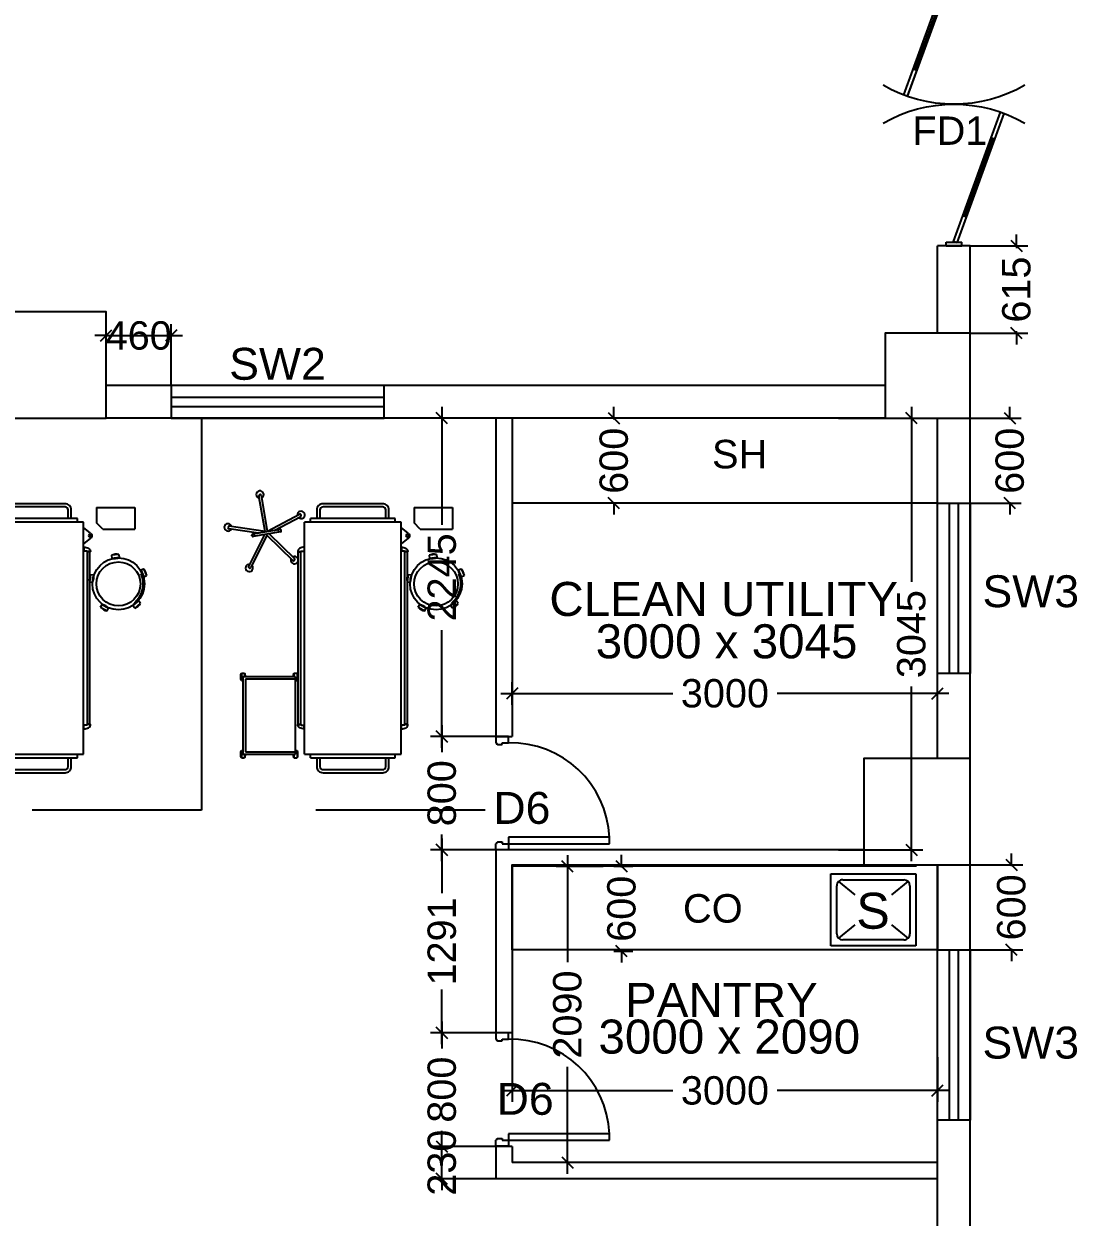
# Model space of a CAD drawing. Extents: x 7897917 to 8423973, y -6487334 to -6173396.
# Drawn here: x 7953160 to 7960588, y -6368165 to -6359749 of the extents above; entities that cross this region are included whole.
import ezdxf
from ezdxf.enums import TextEntityAlignment as Align

# ---------------------------------------------------------------- set-up
doc = ezdxf.new("R2010")
doc.units = 0
doc.header["$LTSCALE"] = 600
doc.header["$MEASUREMENT"] = 0
doc.header["$PDMODE"] = 35
doc.layers.get('0').update_dxf_attribs({"linetype": 'CONTINUOUS'})
doc.layers.get('Defpoints').update_dxf_attribs({"linetype": 'CONTINUOUS'})
for name, color, linetype in [('Beds', 33, 'CONTINUOUS'), ('Colours', 7, 'CONTINUOUS'), ('Counter', 7, 'CONTINUOUS'), ('DOOR', 32, 'CONTINUOUS'), ('Fire Door', 10, 'CONTINUOUS'), ('furniture', 33, 'CONTINUOUS'), ('joinery', 7, 'CONTINUOUS'), ('LA-column', 3, 'CONTINUOUS'), ('LOADING', 140, 'CONTINUOUS'), ('PARTI', 21, 'CONTINUOUS'), ('Room Dim', 1, 'CONTINUOUS'), ('Shleves', 7, 'CONTINUOUS'), ('Sink', 10, 'CONTINUOUS'), ('TEXT', 6, 'CONTINUOUS'), ('Walls', 7, 'CONTINUOUS'), ('WIN', 151, 'CONTINUOUS'), ('Window', 4, 'CONTINUOUS'), ('Working Dim', 5, 'CONTINUOUS')]:
    doc.layers.add(name, color=color, linetype=linetype)
doc.styles.add('ari', font='arial.ttf')
doc.styles.add('ARIAL', font='arial.ttf')
doc.linetypes.add('ZIGZAG', pattern='A,0.0001,-0.2,[131,ltypeshp.shx,S=0.2,R=0,X=-0.2,Y=0],-0.4,[131,ltypeshp.shx,S=0.2,R=180,X=0.2,Y=0],-0.2', length=0.8001)
doc.dimstyles.new('int. dim', dxfattribs={"dimtxt": 450, "dimasz": 80, "dimexe": 80, "dimexo": 0, "dimgap": 70, "dimtad": 0, "dimdec": 0, "dimzin": 12, "dimdsep": 46, "dimtxsty": 'ari', "dimblk": 'OBLIQUE', "dimcen": 2, "dimdle": 80, "dimclrd": 256, "dimclre": 256, "dimclrt": 6, "dimadec": 0, "dimazin": 0, "dimtfac": 1, "dimtdec": 0, "dimtix": 1, "dimtmove": 2, "dimatfit": 3, "dimfxl": 1, "dimtolj": 1, "dimtzin": 0, "dimlwd": -1, "dimlwe": -1, "dimarcsym": 0})

# ---------------------------------------------------------------- blocks, each defined once
blk = doc.blocks.new('1000')
at = {"layer": 'DOOR'}
for p, q in [((0, -100), (0, 0)), ((0, 0), (49.7, 0)), ((49.7, 0), (49.7, -2.2)), ((63.2, -49.5), (49.7, -49.5)), ((49.7, -49.5), (49.7, -100)), ((63.2, -13.5), (61, -13.5)), ((63.2, -13.5), (63.2, -49.5)), ((836.8, -13.5), (836.8, -49.5)), ((836.8, -13.5), (839, -13.5)), ((836.8, -49.5), (850.3, -49.5)), ((850.3, 0), (850.3, -2.2)), ((900, 0), (850.3, 0)), ((850.3, -49.5), (850.3, -100)), ((900, -100), (900, 0)), ((49.7, -100), (0, -100)), ((49.7, -100), (49.7, -900.6)), ((100.2, -100), (49.7, -100)), ((100.2, -900.6), (100.2, -100)), ((850.3, -100), (900, -100)), ((49.7, -900.6), (100.2, -900.6))]:
    blk.add_line(p, q, dxfattribs=at)
for centre, major_axis, start_param, end_param in [((49.7, -13.5), (-7.95, 7.95), 3.926991, 5.497787), ((850.3, -13.5), (7.95, 7.95), 0.785398, 2.356194)]:
    blk.add_ellipse(centre, major_axis=major_axis, ratio=1, start_param=start_param, end_param=end_param, dxfattribs=at)
at = {"layer": 'DOOR', "color": 145}
blk.add_ellipse((64.3, -115.3), major_axis=(-519.7, 589.8), ratio=1, start_param=2.464943, end_param=4.009476, dxfattribs=at)
blk = doc.blocks.new('A$C39DE205D')
at = {"layer": 'Sink'}
for p, q in [((-893, 0), (-893, 1510)), ((-893, 1510), (893, 1510)), ((893, 1510), (893, 0)), ((-767, 252), (-767, 1259)), ((-641, 1384), (641, 1384)), ((767, 1259), (767, 252)), ((893, 0), (-893, 0)), ((641, 126), (-641, 126))]:
    blk.add_line(p, q, dxfattribs=at)
at = {"layer": 'Sink', "color": 8}
for p, q in [((-726, 1351), (-386, 1072)), ((726, 1351), (386, 1072)), ((-386, 439), (-726, 159)), ((386, 439), (726, 159))]:
    blk.add_line(p, q, dxfattribs=at)
at = {"layer": 'Sink'}
for centre, major_axis, start_param, end_param in [((-641, 1259), (2, 126), 0.011958, 1.582755), ((641, 1259), (-2, 126), 4.700431, 6.271227), ((-641, 252), (-1, 126), 1.563194, 3.13399), ((641, 252), (0, 126), 3.142882, 4.713679)]:
    blk.add_ellipse(centre, major_axis=major_axis, ratio=1, start_param=start_param, end_param=end_param, dxfattribs=at)
at = {"layer": 'Sink', "style": 'ARIAL'}
blk.add_text('S', height=755, dxfattribs=at).set_placement((-356, 360, -108))
blk = doc.blocks.new('A$C56AE0732')
at = {"layer": 'Sink', "lineweight": 0, "xscale": 0.3361344542354345, "yscale": 0.3361344542354345, "zscale": 0.3361344542354345, "rotation": 90}
blk.add_blockref('A$C39DE205D', (0, 300.1), dxfattribs=at)
blk = doc.blocks.new('A$C15456D16')
at = {"layer": 'Fire Door'}
for p, q in [((978.6, 22.6), (65.1, 355.1)), ((978.6, 22.6), (65.1, 355.1)), ((978.7, 22.6), (65.1, 355.1)), ((969.1, -3.6), (55.6, 329)), ((969.1, -3.6), (55.6, 329)), ((969.2, -3.6), (55.6, 329)), ((247.8, 288.6), (238.3, 262.5)), ((247.8, 288.6), (238.3, 262.5)), ((247.8, 288.6), (238.3, 262.5)), ((791.2, 76), (243, 275.5)), ((791.2, 76), (243, 275.5)), ((791.2, 76), (243, 275.5)), ((795.9, 89.1), (786.4, 63)), ((795.9, 89.1), (786.4, 63)), ((795.9, 89.1), (786.4, 63)), ((-1000, 55.6), (-972.2, 55.6)), ((-1000, -55.6), (-1000, 55.6)), ((-1000, 55.6), (-972.2, 55.6)), ((-1000, -55.6), (-1000, 55.6)), ((-1000, 55.6), (-972.2, 55.6)), ((-1000, -55.6), (-1000, 55.6)), ((-978.6, -22.6), (-969.1, 3.6)), ((-978.6, -22.6), (-969.1, 3.6)), ((-978.6, -22.6), (-969.1, 3.6)), ((-972.2, -55.6), (-972.2, 55.6)), ((-972.2, -55.6), (-972.2, 55.6)), ((-972.2, -55.6), (-972.2, 55.6)), ((-969.1, 3.6), (-55.6, -329)), ((-969.1, 3.6), (-55.6, -329)), ((-969.1, 3.6), (-55.5, -329)), ((978.6, 22.6), (969.1, -3.6)), ((978.6, 22.6), (969.1, -3.6)), ((978.7, 22.6), (969.2, -3.6)), ((1000, 55.6), (972.2, 55.6)), ((972.2, -55.6), (972.2, 55.6)), ((1000, 55.6), (972.2, 55.6)), ((972.2, -55.6), (972.2, 55.6)), ((1000, 55.6), (972.2, 55.6)), ((972.2, -55.6), (972.2, 55.6)), ((1000, -55.6), (1000, 55.6)), ((1000, -55.6), (1000, 55.6)), ((1000, -55.6), (1000, 55.6)), ((-1000, -55.6), (-972.2, -55.6)), ((-1000, -55.6), (-972.2, -55.6)), ((-1000, -55.6), (-972.2, -55.6)), ((-978.6, -22.6), (-65.1, -355.1)), ((-978.6, -22.6), (-65.1, -355.1)), ((-978.6, -22.6), (-65, -355.1)), ((-795.9, -89.1), (-786.4, -63)), ((-795.9, -89.1), (-786.4, -63)), ((-795.9, -89.1), (-786.4, -63)), ((-791.2, -76), (-243, -275.5)), ((-791.2, -76), (-243, -275.5)), ((-791.2, -76), (-243, -275.5)), ((1000, -55.6), (972.2, -55.6)), ((1000, -55.6), (972.2, -55.6)), ((1000, -55.6), (972.2, -55.6)), ((-238.3, -262.5), (-247.8, -288.6)), ((-238.3, -262.5), (-247.8, -288.6)), ((-238.3, -262.5), (-247.8, -288.6))]:
    blk.add_line(p, q, dxfattribs=at)
at = {"layer": 'Fire Door', "extrusion": (0, 0, -1)}
for centre, major_axis, start_param, end_param in [((-1000, 0), (-1000, 0.1), 2.617886, 3.665084), ((-1000, 0), (-1000, 0.1), 2.617886, 3.665084), ((-1000, 0), (-1000, 0.1), 2.617886, 3.665084), ((1000, 0), (1000, 0.1), 2.618102, 3.665299), ((1000, 0), (1000, 0.1), 2.618102, 3.665299), ((1000, 0), (1000, 0.1), 2.618102, 3.665299)]:
    blk.add_ellipse(centre, major_axis=major_axis, ratio=1, start_param=start_param, end_param=end_param, dxfattribs=at)
blk = doc.blocks.new('_Oblique')
at = {"color": 0, "linetype": 'ByBlock', "lineweight": -2}
blk.add_line((-0.5, -0.5), (0.5, 0.5), dxfattribs=at)
blk = doc.blocks.new('*D467')
at = {"layer": 'Defpoints', "color": 0, "transparency": 16777216}
for p in [(7957245.7, -6365691.4, 13.9), (7956993.4, -6367781), (7957270.8, -6367781, 13.9)]:
    blk.add_point(p, dxfattribs=at)
at = {"layer": 'Working Dim', "transparency": 16777216}
for p, q in [((7956993.4, -6365611.4), (7956993.4, -6366366.2)), ((7957245.7, -6365691.4), (7956913.4, -6365691.4)), ((7956993.4, -6367861), (7956993.4, -6367106.2)), ((7957270.8, -6367781), (7956913.4, -6367781))]:
    blk.add_line(p, q, dxfattribs=at)
at = {"layer": 'Working Dim', "transparency": 16777216, "xscale": 80, "yscale": 80, "zscale": 80}
for p, rotation in [((7956993.4, -6365691.4), 90), ((7956993.4, -6367781), 270)]:
    blk.add_blockref('_Oblique', p, dxfattribs=dict(at, rotation=rotation))
at = {"layer": 'Working Dim', "color": 6, "transparency": 16777216, "insert": (7956993.4, -6366736.2), "char_height": 200, "attachment_point": 5, "rotation": 90, "style": 'ari'}
blk.add_mtext('\\A1;2090', dxfattribs=at)
blk = doc.blocks.new('*D470')
at = {"layer": 'Defpoints', "color": 0, "transparency": 16777216}
for p in [(7956604, -6364471.6), (7956604, -6364551.7, 13.9), (7959604, -6364594.3, 13.3)]:
    blk.add_point(p, dxfattribs=at)
at = {"layer": 'Working Dim', "transparency": 16777216}
for p, q in [((7956524, -6364471.6), (7957735.7, -6364471.6)), ((7956604, -6364551.7), (7956604, -6364391.6)), ((7959684, -6364471.6), (7958472.2, -6364471.6)), ((7959604, -6364594.3), (7959604, -6364391.6))]:
    blk.add_line(p, q, dxfattribs=at)
at = {"layer": 'Working Dim', "transparency": 16777216, "xscale": 80, "yscale": 80, "zscale": 80, "rotation": 180}
blk.add_blockref('_Oblique', (7956604, -6364471.6), dxfattribs=at)
at = {"layer": 'Working Dim', "transparency": 16777216, "xscale": 80, "yscale": 80, "zscale": 80}
blk.add_blockref('_Oblique', (7959604, -6364471.6), dxfattribs=at)
at = {"layer": 'Working Dim', "color": 6, "transparency": 16777216, "insert": (7958104, -6364471.6), "char_height": 200, "attachment_point": 5, "style": 'ari'}
blk.add_mtext('\\A1;3000', dxfattribs=at)
blk = doc.blocks.new('*D471')
at = {"layer": 'Defpoints', "color": 0, "transparency": 16777216}
for p in [(7958905.9, -6362530.5, 13.3), (7959419.3, -6362530.5), (7958905.9, -6365575.4, 14.6)]:
    blk.add_point(p, dxfattribs=at)
at = {"layer": 'Working Dim', "transparency": 16777216}
for p, q in [((7959419.3, -6362450.5), (7959419.3, -6363683.7)), ((7958905.9, -6362530.5), (7959499.3, -6362530.5)), ((7959419.3, -6365655.4), (7959419.3, -6364422.3)), ((7958905.9, -6365575.4), (7959499.3, -6365575.4))]:
    blk.add_line(p, q, dxfattribs=at)
at = {"layer": 'Working Dim', "transparency": 16777216, "xscale": 80, "yscale": 80, "zscale": 80}
for p, rotation in [((7959419.3, -6362530.5), 90), ((7959419.3, -6365575.4), 270)]:
    blk.add_blockref('_Oblique', p, dxfattribs=dict(at, rotation=rotation))
at = {"layer": 'Working Dim', "color": 6, "transparency": 16777216, "insert": (7959419.3, -6364053), "char_height": 200, "attachment_point": 5, "rotation": 90, "style": 'ari'}
blk.add_mtext('\\A1;3045', dxfattribs=at)
blk = doc.blocks.new('*D581')
at = {"layer": 'Defpoints', "color": 0, "transparency": 16777216}
for p in [(7956604, -6366866, 14.6), (7959604, -6367036.5, 13.3), (7956604, -6367272.7)]:
    blk.add_point(p, dxfattribs=at)
at = {"layer": 'Working Dim', "transparency": 16777216}
for p, q in [((7956604, -6366866), (7956604, -6367352.7)), ((7959604, -6367036.5), (7959604, -6367352.7)), ((7956524, -6367272.7), (7957735.7, -6367272.7)), ((7959684, -6367272.7), (7958472.2, -6367272.7))]:
    blk.add_line(p, q, dxfattribs=at)
at = {"layer": 'Working Dim', "transparency": 16777216, "xscale": 80, "yscale": 80, "zscale": 80, "rotation": 180}
blk.add_blockref('_Oblique', (7956604, -6367272.7), dxfattribs=at)
at = {"layer": 'Working Dim', "transparency": 16777216, "xscale": 80, "yscale": 80, "zscale": 80}
blk.add_blockref('_Oblique', (7959604, -6367272.7), dxfattribs=at)
at = {"layer": 'Working Dim', "color": 6, "transparency": 16777216, "insert": (7958104, -6367272.7), "char_height": 200, "attachment_point": 5, "style": 'ari'}
blk.add_mtext('\\A1;3000', dxfattribs=at)
blk = doc.blocks.new('HF12177-P')
for p, q in [((-0.0196, -0.007), (-0.1885, 0.2255)), ((0, 0), (-0.1724, 0.2372)), ((0, 0), (0.1724, 0.2372)), ((0.0196, -0.007), (0.1885, 0.2255)), ((-0.0631, -0.027), (-0.2951, -0.1024)), ((-0.01, -0.0308), (-0.2889, -0.1214)), ((-0.12, -0.015), (-0.12, -0.019)), ((-0.112, -0.007), (0.112, -0.007)), ((-0.112, -0.027), (0.112, -0.027)), ((-0.1, -0.007), (-0.1, -0.027)), ((-0.01, -0.0308), (-0.01, -0.324)), ((0.01, -0.0308), (0.01, -0.324)), ((0.01, -0.0308), (0.2889, -0.1214)), ((0.0631, -0.027), (0.2951, -0.1024)), ((0.1, -0.007), (0.1, -0.027)), ((0.12, -0.015), (0.12, -0.019))]:
    blk.add_line(p, q)
for centre, radius, start, end in [((-0.1852, 0.2378), 0.03, 325.47122, 286.52878), ((-0.1821, 0.2302), 0.008, 126.37327, 216), ((0, -0.017), 0.315, 125.62673, 126.37327), ((-0.1788, 0.2325), 0.008, 36, 125.62673), ((0.1852, 0.2378), 0.03, 253.47122, 214.52878), ((0.1788, 0.2325), 0.008, 54.37327, 144), ((0, -0.017), 0.315, 53.62673, 54.37327), ((0.1821, 0.2302), 0.008, 324, 53.62673), ((-0.2996, -0.1144), 0.03, 37.47122, 358.52878), ((-0.112, -0.015), 0.008, 90, 180), ((-0.112, -0.019), 0.008, 180, 270), ((0.112, -0.015), 0.008, 0, 90), ((0.112, -0.019), 0.008, 270, 0), ((0.2996, -0.1144), 0.03, 181.47122, 142.52878), ((-0.2926, -0.11), 0.008, 108, 197.62673), ((0, -0.017), 0.315, 197.62673, 198.37327), ((-0.2914, -0.1138), 0.008, 198.37327, 288), ((0.2914, -0.1138), 0.008, 252, 341.62673), ((0.2926, -0.11), 0.008, 342.37327, 72), ((0, -0.017), 0.315, 341.62673, 342.37327), ((0, -0.332), 0.03, 109.47122, 70.52878), ((-0.002, -0.324), 0.008, 180, 269.62673), ((0, -0.017), 0.315, 269.62673, 270.37327), ((0.002, -0.324), 0.008, 270.37327, 0)]:
    blk.add_arc(centre, radius, start, end)
blk = doc.blocks.new('HF10037A-P')
for p, q in [((-0.0301, 0.4129), (-0.0301, 0.3879)), ((0.0299, 0.4129), (-0.0301, 0.4129)), ((0.0299, 0.3879), (-0.0301, 0.3879)), ((0.0299, 0.4129), (0.0299, 0.3879)), ((-0.2161, 0.2789), (-0.2303, 0.2206)), ((-0.2303, 0.2206), (-0.206, 0.2147)), ((-0.2161, 0.2789), (-0.1918, 0.273)), ((-0.1918, 0.273), (-0.206, 0.2147)), ((0.1909, 0.2372), (0.2004, 0.2402)), ((0.1911, 0.2695), (0.2149, 0.2771)), ((0.1911, 0.2695), (0.2094, 0.2124)), ((0.2094, 0.2124), (0.2332, 0.22)), ((0.2149, 0.2771), (0.2332, 0.22)), ((-0.1637, 0.0065), (-0.1487, 0.0264)), ((-0.1637, 0.0065), (-0.1157, -0.0296)), ((-0.1487, 0.0264), (-0.1007, -0.0096)), ((0.0965, -0.0108), (0.1459, 0.0231)), ((0.1106, -0.0314), (0.1601, 0.0025)), ((0.1107, 0.0109), (0.1162, 0.0026)), ((0.1601, 0.0025), (0.1459, 0.0231)), ((-0.1157, -0.0296), (-0.1007, -0.0096)), ((0.1106, -0.0314), (0.0965, -0.0108))]:
    blk.add_line(p, q)
for radius in [0.21, 0.1775]:
    blk.add_circle((0, 0.1775), radius)
for centre, radius, start, end in [((-0.0001, 0.3254), 0.0925, 71.07536, 108.92464), ((-0.0001, 0.4754), 0.0925, 251.07536, 288.92464), ((-0.1382, 0.229), 0.0925, 147.34193, 185.19122), ((-0.2839, 0.2646), 0.0925, 327.34193, 5.19122), ((0, 0.1775), 0.2, 303.60368, 17.3657), ((0.2836, 0.2676), 0.0925, 178.84116, 216.69044), ((0.1407, 0.2219), 0.0925, 358.84116, 36.69044), ((-0.0871, 0.0584), 0.0925, 214.18748, 252.03677), ((-0.1772, -0.0615), 0.0925, 34.18748, 72.03677), ((0.1707, -0.066), 0.0925, 105.51211, 143.3614), ((0.0859, 0.0577), 0.0925, 285.51211, 323.3614)]:
    blk.add_arc(centre, radius, start, end)
blk = doc.blocks.new('ME17678-P')
at = {"layer": 'furniture', "color": 21}
for p, q in [((-0.05, 0.175), (0.26, 0.175)), ((-0.05, 0.175), (-0.05, 0.05)), ((0.26, 0.175), (0.26, 0)), ((0, 0), (-0.05, 0.05)), ((0, 0), (0.26, 0))]:
    blk.add_line(p, q, dxfattribs=at)
blk = doc.blocks.new('A$C6969112B')
at = {"layer": 'furniture', "color": 8}
for p, q in [((521.2, 1792.5), (1116.3, 1792.5)), ((521.2, 1766.3), (521.2, 1792.5)), ((1116.3, 1766.3), (1116.3, 1792.5)), ((428.3, 1689), (477.6, 1728.6)), ((477.6, 1766.3), (1159.9, 1766.3)), ((477.6, 130.9), (477.6, 1766.3)), ((1159.9, 130.9), (1159.9, 1766.3)), ((428.3, 1654.1), (477.6, 1614.5)), ((432.3, 1559.1), (432.3, 1556.9)), ((433.9, 342.6), (433.9, 1556.9)), ((451.4, 342.6), (451.4, 1556.9)), ((453, 1559.1), (453, 1556.9)), ((476, 1595), (476, 1560.9)), ((1161.6, 1595), (1161.6, 1560.9)), ((1184.5, 1559.1), (1184.5, 1556.9)), ((1186.1, 342.6), (1186.1, 1556.9)), ((1203.6, 342.6), (1203.6, 1556.9)), ((1205.2, 1559.1), (1205.2, 1556.9)), ((1234.1, 702.5), (1212.3, 702.5)), ((1212.3, 702.5), (1212.3, 650.2)), ((1223.2, 130.9), (1223.2, 676.4)), ((1223.2, 676.4), (1594.1, 676.4)), ((1234.1, 702.5), (1234.1, 676.4)), ((1605, 702.5), (1583.2, 702.5)), ((1583.2, 702.5), (1583.2, 676.4)), ((1594.1, 676.4), (1594.1, 130.9)), ((1605, 702.5), (1605, 650.2)), ((1223.2, 650.2), (1212.3, 650.2)), ((1223.2, 658.9), (1576.7, 658.9)), ((1576.7, 658.9), (1576.7, 148.4)), ((1605, 650.2), (1594.1, 650.2)), ((432.3, 340.4), (432.3, 342.6)), ((453, 340.4), (453, 342.6)), ((476, 304.5), (476, 338.6)), ((1161.6, 304.5), (1161.6, 338.6)), ((1184.5, 340.4), (1184.5, 342.6)), ((1205.2, 340.4), (1205.2, 342.6)), ((1159.9, 130.9), (477.6, 130.9)), ((521.2, 104.7), (521.2, 130.9)), ((1116.3, 104.7), (521.2, 104.7)), ((1116.3, 104.7), (1116.3, 130.9)), ((1223.2, 157.1), (1212.3, 157.1)), ((1212.3, 157.1), (1212.3, 104.7)), ((1234.1, 104.7), (1212.3, 104.7)), ((1576.7, 148.4), (1223.2, 148.4)), ((1594.1, 130.9), (1223.2, 130.9)), ((1234.1, 130.9), (1234.1, 104.7)), ((1583.2, 130.9), (1583.2, 104.7)), ((1605, 104.7), (1583.2, 104.7)), ((1605, 157.1), (1594.1, 157.1)), ((1605, 157.1), (1605, 104.7))]:
    blk.add_line(p, q, dxfattribs=at)
for points in [[(564.9, 1792.5), (564.9, 1853.6, -0.414214), (608.5, 1897.3), (1029, 1897.3, -0.414214), (1072.7, 1853.6), (1072.7, 1792.5)], [(586.7, 1792.5), (586.7, 1853.6, -0.414214), (608.5, 1875.4), (1029, 1875.4, -0.414214), (1050.8, 1853.6), (1050.8, 1792.5)], [(476, 1592.7), (451.4, 1585, 0.318781), (430, 1563.1), (430, 1559.1), (455.4, 1559.1), (455.4, 1563.1), (476, 1563.1)], [(1161.6, 1592.7), (1186.1, 1585, -0.318781), (1207.6, 1563.1), (1207.6, 1559.1), (1182.1, 1559.1), (1182.1, 1563.1), (1161.6, 1563.1)], [(476, 306.8), (451.4, 314.4, -0.318781), (430, 336.4), (430, 340.4), (455.4, 340.4), (455.4, 336.4), (476, 336.4)], [(1161.6, 306.8), (1186.1, 314.4, 0.318781), (1207.6, 336.4), (1207.6, 340.4), (1182.1, 340.4), (1182.1, 336.4), (1161.6, 336.4)], [(1072.7, 104.7), (1072.7, 43.6, -0.414214), (1029, 0), (608.5, 0, -0.414214), (564.9, 43.6), (564.9, 104.7)], [(1050.8, 104.7), (1050.8, 43.6, -0.414214), (1029, 21.8), (608.5, 21.8, -0.414214), (586.7, 43.6), (586.7, 104.7)]]:
    blk.add_lwpolyline(points, format="xyb", dxfattribs=at)
for points in [[(432.3, 1556.9), (453, 1556.9)], [(476, 1595), (477.6, 1595)], [(476, 1560.9), (477.6, 1560.9)], [(1161.6, 1595), (1159.9, 1595)], [(1161.6, 1560.9), (1159.9, 1560.9)], [(1205.2, 1556.9), (1184.5, 1556.9)], [(432.3, 342.6), (453, 342.6)], [(476, 338.6), (477.6, 338.6)], [(1161.6, 338.6), (1159.9, 338.6)], [(1205.2, 342.6), (1184.5, 342.6)], [(476, 304.5), (477.6, 304.5)], [(1161.6, 304.5), (1159.9, 304.5)]]:
    blk.add_lwpolyline(points, dxfattribs=at)
blk.add_circle((435.1, 1671.6), 9.27, dxfattribs=at)
for centre, radius, start, end in [((440.7, 1671.6), 21.4, 125.42703, 234.57297), ((1288.7, 676.4), 80.7, 161.07536, 198.92464), ((1157.8, 676.4), 80.7, 0, 18.92464), ((1659.6, 676.4), 80.7, 161.07536, 180), ((1528.7, 676.4), 80.7, 341.07536, 18.92464), ((1288.7, 130.9), 80.7, 161.07536, 198.92464), ((1157.8, 130.9), 80.7, 341.07536, 0), ((1659.6, 130.9), 80.7, 180, 198.92464), ((1528.7, 130.9), 80.7, 341.07536, 18.92464)]:
    blk.add_arc(centre, radius, start, end, dxfattribs=at)
at = {"layer": 'LOADING', "color": 8, "yscale": 872.7299101983663, "zscale": 872.7299101979671}
for name, p, xscale, rotation in [('HF12177-P', (1424.7, 1676), -872.7299101979006, 170.2976301882088), ('HF10037A-P', (215.1, 1178), -872.7299102004868, 353.6512974186875)]:
    blk.add_blockref(name, p, dxfattribs=dict(at, xscale=xscale, rotation=rotation))
at = {"layer": 'LOADING', "color": 8, "xscale": -872.7299101983663, "yscale": 872.7299101983663, "zscale": 872.7299101979671}
blk.add_blockref('ME17678-P', (343.2, 1718.8), dxfattribs=at)
blk = doc.blocks.new('*D1174')
at = {"layer": 'Defpoints', "color": 0, "transparency": 16777216}
for p in [(7956108.2, -6367666), (7956489, -6367666), (7956489, -6367896)]:
    blk.add_point(p, dxfattribs=at)
at = {"layer": 'Working Dim', "transparency": 16777216}
for p, q in [((7956108.2, -6367666), (7956108.2, -6367586)), ((7956489, -6367666), (7956028.2, -6367666)), ((7956108.2, -6367896), (7956108.2, -6367666)), ((7956489, -6367896), (7956028.2, -6367896)), ((7956108.2, -6367896), (7956108.2, -6367976))]:
    blk.add_line(p, q, dxfattribs=at)
at = {"layer": 'Working Dim', "transparency": 16777216, "xscale": 80, "yscale": 80, "zscale": 80}
for p, rotation in [((7956108.2, -6367666), 270), ((7956108.2, -6367896), 90)]:
    blk.add_blockref('_Oblique', p, dxfattribs=dict(at, rotation=rotation))
at = {"layer": 'Working Dim', "color": 6, "transparency": 16777216, "insert": (7956108.2, -6367781), "char_height": 200, "attachment_point": 5, "rotation": 90, "style": 'ari'}
blk.add_mtext('\\A1;230', dxfattribs=at)
blk = doc.blocks.new('*D1175')
at = {"layer": 'Defpoints', "color": 0, "transparency": 16777216}
for p in [(7956108.2, -6366866), (7956489, -6366866), (7956489, -6367666)]:
    blk.add_point(p, dxfattribs=at)
at = {"layer": 'Working Dim', "transparency": 16777216}
for p, q in [((7956108.2, -6366786), (7956108.2, -6366975.3)), ((7956489, -6366866), (7956028.2, -6366866)), ((7956108.2, -6367746), (7956108.2, -6367556.7)), ((7956489, -6367666), (7956028.2, -6367666))]:
    blk.add_line(p, q, dxfattribs=at)
at = {"layer": 'Working Dim', "transparency": 16777216, "xscale": 80, "yscale": 80, "zscale": 80}
for p, rotation in [((7956108.2, -6366866), 90), ((7956108.2, -6367666), 270)]:
    blk.add_blockref('_Oblique', p, dxfattribs=dict(at, rotation=rotation))
at = {"layer": 'Working Dim', "color": 6, "transparency": 16777216, "insert": (7956108.2, -6367266), "char_height": 200, "attachment_point": 5, "rotation": 90, "style": 'ari'}
blk.add_mtext('\\A1;800', dxfattribs=at)
blk = doc.blocks.new('*D1176')
at = {"layer": 'Defpoints', "color": 0, "transparency": 16777216}
for p in [(7956108.2, -6365575.4), (7956489, -6365575.4), (7956489, -6366866)]:
    blk.add_point(p, dxfattribs=at)
at = {"layer": 'Working Dim', "transparency": 16777216}
for p, q in [((7956108.2, -6365495.4), (7956108.2, -6365880.8)), ((7956489, -6365575.4), (7956028.2, -6365575.4)), ((7956108.2, -6366946), (7956108.2, -6366560.6)), ((7956489, -6366866), (7956028.2, -6366866))]:
    blk.add_line(p, q, dxfattribs=at)
at = {"layer": 'Working Dim', "transparency": 16777216, "xscale": 80, "yscale": 80, "zscale": 80}
for p, rotation in [((7956108.2, -6365575.4), 90), ((7956108.2, -6366866), 270)]:
    blk.add_blockref('_Oblique', p, dxfattribs=dict(at, rotation=rotation))
at = {"layer": 'Working Dim', "color": 6, "transparency": 16777216, "insert": (7956108.2, -6366220.7), "char_height": 200, "attachment_point": 5, "rotation": 90, "style": 'ari'}
blk.add_mtext('\\A1;1291', dxfattribs=at)
blk = doc.blocks.new('*D1177')
at = {"layer": 'Defpoints', "color": 0, "transparency": 16777216}
for p in [(7956108.2, -6364775.4), (7956489, -6364775.4), (7956489, -6365575.4)]:
    blk.add_point(p, dxfattribs=at)
at = {"layer": 'Working Dim', "transparency": 16777216}
for p, q in [((7956108.2, -6364695.4), (7956108.2, -6364884.7)), ((7956489, -6364775.4), (7956028.2, -6364775.4)), ((7956108.2, -6365655.4), (7956108.2, -6365466.2)), ((7956489, -6365575.4), (7956028.2, -6365575.4))]:
    blk.add_line(p, q, dxfattribs=at)
at = {"layer": 'Working Dim', "transparency": 16777216, "xscale": 80, "yscale": 80, "zscale": 80}
for p, rotation in [((7956108.2, -6364775.4), 90), ((7956108.2, -6365575.4), 270)]:
    blk.add_blockref('_Oblique', p, dxfattribs=dict(at, rotation=rotation))
at = {"layer": 'Working Dim', "color": 6, "transparency": 16777216, "insert": (7956108.2, -6365175.4), "char_height": 200, "attachment_point": 5, "rotation": 90, "style": 'ari'}
blk.add_mtext('\\A1;800', dxfattribs=at)
blk = doc.blocks.new('*D1178')
at = {"layer": 'Defpoints', "color": 0, "transparency": 16777216}
for p in [(7956108.2, -6362530.5), (7956489, -6362530.5), (7956489, -6364775.4)]:
    blk.add_point(p, dxfattribs=at)
at = {"layer": 'Working Dim', "transparency": 16777216}
for p, q in [((7956108.2, -6362450.5), (7956108.2, -6363281.9)), ((7956489, -6362530.5), (7956028.2, -6362530.5)), ((7956108.2, -6364855.4), (7956108.2, -6364024.1)), ((7956489, -6364775.4), (7956028.2, -6364775.4))]:
    blk.add_line(p, q, dxfattribs=at)
at = {"layer": 'Working Dim', "transparency": 16777216, "xscale": 80, "yscale": 80, "zscale": 80}
for p, rotation in [((7956108.2, -6362530.5), 90), ((7956108.2, -6364775.4), 270)]:
    blk.add_blockref('_Oblique', p, dxfattribs=dict(at, rotation=rotation))
at = {"layer": 'Working Dim', "color": 6, "transparency": 16777216, "insert": (7956108.2, -6363653), "char_height": 200, "attachment_point": 5, "rotation": 90, "style": 'ari'}
blk.add_mtext('\\A1;2245', dxfattribs=at)
blk = doc.blocks.new('*D1179')
at = {"layer": 'Defpoints', "color": 0, "transparency": 16777216}
for p in [(7957320.9, -6362530.5), (7957355.7, -6362530.5), (7957355.7, -6363130.5)]:
    blk.add_point(p, dxfattribs=at)
at = {"layer": 'Working Dim', "transparency": 16777216}
for p, q in [((7957320.9, -6362530.5), (7957320.9, -6362450.5)), ((7957355.7, -6362530.5), (7957240.9, -6362530.5)), ((7957320.9, -6362530.5), (7957320.9, -6362539.3)), ((7957320.9, -6363130.5), (7957320.9, -6363121.6)), ((7957355.7, -6363130.5), (7957240.9, -6363130.5)), ((7957320.9, -6363130.5), (7957320.9, -6363210.5))]:
    blk.add_line(p, q, dxfattribs=at)
at = {"layer": 'Working Dim', "transparency": 16777216, "xscale": 80, "yscale": 80, "zscale": 80}
for p, rotation in [((7957320.9, -6362530.5), 270), ((7957320.9, -6363130.5), 90)]:
    blk.add_blockref('_Oblique', p, dxfattribs=dict(at, rotation=rotation))
at = {"layer": 'Working Dim', "color": 6, "transparency": 16777216, "insert": (7957320.9, -6362830.5), "char_height": 200, "attachment_point": 5, "rotation": 90, "style": 'ari'}
blk.add_mtext('\\A1;600', dxfattribs=at)
blk = doc.blocks.new('*D1180')
at = {"layer": 'Defpoints', "color": 0, "transparency": 16777216}
for p in [(7957320.9, -6365690.4, 9.5), (7957375, -6365690.4), (7957320.9, -6366290.4, 9.5)]:
    blk.add_point(p, dxfattribs=at)
at = {"layer": 'Working Dim', "transparency": 16777216}
for p, q in [((7957375, -6365690.4), (7957375, -6365610.4)), ((7957320.9, -6365690.4), (7957455, -6365690.4)), ((7957375, -6365690.4), (7957375, -6365699.3)), ((7957320.9, -6366290.4), (7957455, -6366290.4)), ((7957375, -6366290.4), (7957375, -6366281.6)), ((7957375, -6366290.4), (7957375, -6366370.4))]:
    blk.add_line(p, q, dxfattribs=at)
at = {"layer": 'Working Dim', "transparency": 16777216, "xscale": 80, "yscale": 80, "zscale": 80}
for p, rotation in [((7957375, -6365690.4), 270), ((7957375, -6366290.4), 90)]:
    blk.add_blockref('_Oblique', p, dxfattribs=dict(at, rotation=rotation))
at = {"layer": 'Working Dim', "color": 6, "transparency": 16777216, "insert": (7957375, -6365990.4), "char_height": 200, "attachment_point": 5, "rotation": 90, "style": 'ari'}
blk.add_mtext('\\A1;600', dxfattribs=at)
blk = doc.blocks.new('*D1181')
at = {"layer": 'Defpoints', "color": 0, "transparency": 16777216}
for p in [(7959834, -6361315.5), (7960159.9, -6361315.5), (7959834, -6361930.5)]:
    blk.add_point(p, dxfattribs=at)
at = {"layer": 'Working Dim', "transparency": 16777216}
for p, q in [((7960159.9, -6361315.5), (7960159.9, -6361235.5)), ((7959834, -6361315.5), (7960239.9, -6361315.5)), ((7960159.9, -6361315.5), (7960159.9, -6361330.7)), ((7959834, -6361930.5), (7960239.9, -6361930.5)), ((7960159.9, -6361930.5), (7960159.9, -6361915.2)), ((7960159.9, -6361930.5), (7960159.9, -6362010.5))]:
    blk.add_line(p, q, dxfattribs=at)
at = {"layer": 'Working Dim', "transparency": 16777216, "xscale": 80, "yscale": 80, "zscale": 80}
for p, rotation in [((7960159.9, -6361315.5), 270), ((7960159.9, -6361930.5), 90)]:
    blk.add_blockref('_Oblique', p, dxfattribs=dict(at, rotation=rotation))
at = {"layer": 'Working Dim', "color": 6, "transparency": 16777216, "insert": (7960159.9, -6361623), "char_height": 200, "attachment_point": 5, "rotation": 90, "style": 'ari'}
blk.add_mtext('\\A1;615', dxfattribs=at)
blk = doc.blocks.new('*D1719')
at = {"layer": 'Defpoints', "color": 0, "transparency": 16777216}
for p in [(7954200, -6361947.9), (7953740, -6362300.5, -5.1), (7954200, -6362300.5, -5.1)]:
    blk.add_point(p, dxfattribs=at)
at = {"layer": 'Working Dim', "transparency": 16777216}
for p, q in [((7953740, -6361947.9), (7953660, -6361947.9)), ((7953740, -6362300.5), (7953740, -6361867.9)), ((7953740, -6361947.9), (7954200, -6361947.9)), ((7954200, -6362300.5), (7954200, -6361867.9)), ((7954200, -6361947.9), (7954280, -6361947.9))]:
    blk.add_line(p, q, dxfattribs=at)
at = {"layer": 'Working Dim', "transparency": 16777216, "xscale": 80, "yscale": 80, "zscale": 80}
blk.add_blockref('_Oblique', (7953740, -6361947.9), dxfattribs=at)
at = {"layer": 'Working Dim', "transparency": 16777216, "xscale": 80, "yscale": 80, "zscale": 80, "rotation": 180}
blk.add_blockref('_Oblique', (7954200, -6361947.9), dxfattribs=at)
at = {"layer": 'Working Dim', "color": 6, "transparency": 16777216, "insert": (7953970, -6361947.9), "char_height": 200, "attachment_point": 5, "style": 'ari'}
blk.add_mtext('\\A1;460', dxfattribs=at)
blk = doc.blocks.new('*D2516')
at = {"layer": 'Defpoints', "color": 0, "transparency": 16777216}
for p in [(7959834, -6365680.5), (7959834, -6366280.5), (7960124.1, -6366280.5)]:
    blk.add_point(p, dxfattribs=at)
at = {"layer": 'Working Dim', "transparency": 16777216}
for p, q in [((7960124.1, -6365680.5), (7960124.1, -6365600.5)), ((7959834, -6365680.5), (7960204.1, -6365680.5)), ((7960124.1, -6365680.5), (7960124.1, -6365689.4)), ((7959834, -6366280.5), (7960204.1, -6366280.5)), ((7960124.1, -6366280.5), (7960124.1, -6366271.7)), ((7960124.1, -6366280.5), (7960124.1, -6366360.5))]:
    blk.add_line(p, q, dxfattribs=at)
at = {"layer": 'Working Dim', "transparency": 16777216, "xscale": 80, "yscale": 80, "zscale": 80}
for p, rotation in [((7960124.1, -6365680.5), 270), ((7960124.1, -6366280.5), 90)]:
    blk.add_blockref('_Oblique', p, dxfattribs=dict(at, rotation=rotation))
at = {"layer": 'Working Dim', "color": 6, "transparency": 16777216, "insert": (7960124.1, -6365980.5), "char_height": 200, "attachment_point": 5, "rotation": 90, "style": 'ari'}
blk.add_mtext('\\A1;600', dxfattribs=at)
blk = doc.blocks.new('*D2751')
at = {"layer": 'Defpoints', "color": 0, "transparency": 16777216}
for p in [(7959834, -6362530.5), (7959834, -6363130.5), (7960113.1, -6363130.5)]:
    blk.add_point(p, dxfattribs=at)
at = {"layer": 'Working Dim', "transparency": 16777216}
for p, q in [((7960113.1, -6362530.5), (7960113.1, -6362450.5)), ((7959834, -6362530.5), (7960193.1, -6362530.5)), ((7960113.1, -6362530.5), (7960113.1, -6362539.3)), ((7960113.1, -6363130.5), (7960113.1, -6363121.6)), ((7959834, -6363130.5), (7960193.1, -6363130.5)), ((7960113.1, -6363130.5), (7960113.1, -6363210.5))]:
    blk.add_line(p, q, dxfattribs=at)
at = {"layer": 'Working Dim', "transparency": 16777216, "xscale": 80, "yscale": 80, "zscale": 80}
for p, rotation in [((7960113.1, -6362530.5), 270), ((7960113.1, -6363130.5), 90)]:
    blk.add_blockref('_Oblique', p, dxfattribs=dict(at, rotation=rotation))
at = {"layer": 'Working Dim', "color": 6, "transparency": 16777216, "insert": (7960113.1, -6362830.5), "char_height": 200, "attachment_point": 5, "rotation": 90, "style": 'ari'}
blk.add_mtext('\\A1;600', dxfattribs=at)

msp = doc.modelspace()

# ---------------------------------------------------------------- linework, layer by layer
at = {"layer": 'Beds', "linetype": 'ZIGZAG', "ltscale": 0.6}
for p, q in [((7954413.585, -6362530.504), (7954413.585, -6365295.455)), ((7954413.585, -6365294.993), (7953218.589, -6365294.993)), ((7956413.49, -6365295.046), (7955218.494, -6365295.046))]:
    msp.add_line(p, q, dxfattribs=at)
at = {"layer": 'Counter'}
msp.add_lwpolyline([(7959603.955, -6366280.517), (7956603.955, -6366280.517), (7956603.955, -6365680.517), (7959603.955, -6365680.517)], close=True, dxfattribs=at)
at = {"layer": 'LA-column', "color": 2, "elevation": -5.131}
msp.add_lwpolyline([(7952989.956, -6362530.451), (7953739.956, -6362530.451), (7953739.956, -6361780.451), (7952989.956, -6361780.451)], close=True, dxfattribs=at)
at = {"layer": 'LA-column', "color": 2}
for points in [[(7959234.047, -6362530.454), (7959834.047, -6362530.454), (7959834.047, -6361930.454), (7959234.047, -6361930.454)], [(7959084.047, -6365680.517), (7959834.047, -6365680.517), (7959834.047, -6364930.517), (7959084.047, -6364930.517)]]:
    msp.add_lwpolyline(points, close=True, dxfattribs=at)
at = {"layer": 'PARTI', "extrusion": (0.000145144, 2.25336e-17, 1)}
for p, q in [((7956488.955, -6362530.502), (7956488.955, -6364775.443)), ((7956603.955, -6362530.502), (7956603.955, -6364775.443)), ((7956488.955, -6365575.443), (7956488.955, -6366866.01)), ((7956603.955, -6365690.443), (7956603.955, -6366866.01)), ((7956488.955, -6367666.01), (7956488.955, -6367896.01)), ((7956603.955, -6367666.01), (7956603.955, -6367781.01))]:
    msp.add_line(p, q, dxfattribs=at)
at = {"layer": 'PARTI'}
for p, q in [((7959084.104, -6365575.443), (7956488.955, -6365575.443)), ((7959453.963, -6365690.442), (7956603.955, -6365690.443)), ((7956603.955, -6366866.01), (7956488.955, -6366866.01)), ((7956603.955, -6367666.01), (7956488.955, -6367666.01)), ((7959603.955, -6367781.01), (7956603.955, -6367781.01)), ((7959603.955, -6367896.01), (7956488.955, -6367896.01))]:
    msp.add_line(p, q, dxfattribs=at)
at = {"layer": 'PARTI', "flags": 128}
msp.add_lwpolyline([(7956488.955, -6364775.443), (7956603.955, -6364775.443)], dxfattribs=at)
at = {"layer": 'Walls', "linetype": 'Continuous'}
for p, q in [((7959833.956, -6361315.502), (7959603.956, -6361315.502)), ((7959233.956, -6362300.454), (7953740.05, -6362300.454)), ((7959234.047, -6362530.458), (7953740.05, -6362530.458)), ((7959603.963, -6364930.596), (7959603.963, -6362530.553)), ((7959833.963, -6364930.596), (7959833.963, -6362530.553)), ((7959603.963, -6363130.458), (7956603.955, -6363130.458)), ((7959603.958, -6369015.615), (7959603.954, -6365680.555)), ((7959834.144, -6372245.556), (7959834.143, -6365680.555)), ((7959834.145, -6372245.538), (7959834.143, -6367100.555))]:
    msp.add_line(p, q, dxfattribs=at)
at = {"layer": 'Walls', "linetype": 'Continuous', "flags": 128}
for points in [[(7959603.956, -6361930.458), (7959603.956, -6361315.502)], [(7959833.956, -6361930.458), (7959833.956, -6361315.502)], [(7959833.963, -6364930.596), (7959833.963, -6362610.547)]]:
    msp.add_lwpolyline(points, dxfattribs=at)
at = {"layer": 'WIN', "linetype": 'Continuous'}
for points in [[(7954200.05, -6362530.458), (7955700.05, -6362530.458), (7955700.05, -6362300.458), (7954200.05, -6362300.458)], [(7954200.05, -6362447.675), (7955700.05, -6362447.675), (7955700.05, -6362383.241), (7954200.05, -6362383.241)]]:
    msp.add_lwpolyline(points, close=True, dxfattribs=at)
at = {"layer": 'Window'}
for points in [[(7959833.963, -6363130.458), (7959833.963, -6364330.458), (7959603.963, -6364330.458), (7959603.963, -6363130.458)], [(7959749.568, -6363130.458), (7959749.568, -6364330.458), (7959688.359, -6364330.458), (7959688.359, -6363130.458)], [(7959833.955, -6366280.517), (7959833.955, -6367480.517), (7959603.955, -6367480.517), (7959603.955, -6366280.517)], [(7959749.56, -6366280.517), (7959749.56, -6367480.517), (7959688.351, -6367480.517), (7959688.351, -6366280.517)]]:
    msp.add_lwpolyline(points, close=True, dxfattribs=at)

# ---------------------------------------------------------------- block references
at = {"layer": 'Beds', "xscale": -1}
for p in [(7954059.515, -6365030.636), (7956299.016, -6365030.636)]:
    msp.add_blockref('A$C6969112B', p, dxfattribs=at)
at = {"layer": 'DOOR', "linetype": 'Continuous'}
for p, xscale, yscale, zscale, rotation in [((7956488.954, -6365575.327), 0.8887662012130254, 0.8887662012130254, 0.8887662012130254, 90.0000130885557), ((7956488.954, -6367665.906), 0.8887731591239804, 0.8887731591239804, 0.8887731591239804, 90.00001308845323)]:
    msp.add_blockref('1000', p, dxfattribs=dict(at, xscale=xscale, yscale=yscale, zscale=zscale, rotation=rotation))
at = {"layer": 'Fire Door', "color": 3, "lineweight": 0, "rotation": 270}
msp.add_blockref('A$C15456D16', (7959718.956, -6360315.502), dxfattribs=at)
at = {"layer": 'Sink', "lineweight": 0, "rotation": 270}
msp.add_blockref('A$C56AE0732', (7958849.984, -6366252.052), dxfattribs=at)

# ---------------------------------------------------------------- texts
at = {"layer": 'Colours', "color": 10, "style": 'ARIAL', "width": 1}
msp.add_text('CO', height=201.1694, dxfattribs=at).set_placement((7957807.851, -6366088.132, -13.07))
at = {"layer": 'Fire Door', "style": 'ARIAL'}
msp.add_text('FD1', height=200, dxfattribs=at).set_placement((7959690.739, -6360602.049), align=Align.CENTER)
at = {"layer": 'joinery', "style": 'ari'}
for s, p in [('SW2', (7954949.144, -6362259.007, -11176.851)), ('SW3', (7960260.973, -6363863.068)), ('D6', (7956672.609, -6365391.359)), ('SW3', (7960260.973, -6367046.805)), ('D6', (7956695.529, -6367443.576))]:
    msp.add_text(s, height=225, dxfattribs=at).set_placement(p, align=Align.CENTER)
at = {"layer": 'Room Dim', "style": 'ARIAL'}
for s, p in [('3000 x 3045', (7958115.68, -6364223.699)), ('3000 x 2090', (7958134.869, -6367011.966))]:
    msp.add_text(s, height=240, dxfattribs=at).set_placement(p, align=Align.CENTER)
at = {"layer": 'Shleves', "color": 10, "style": 'ARIAL', "width": 1}
msp.add_text('SH', height=201.1694, dxfattribs=at).set_placement((7958012.798, -6362884.012, -13.018))
at = {"layer": 'TEXT', "color": 7, "style": 'ARIAL'}
for s, p in [('CLEAN UTILITY', (7958095.38, -6363925.117)), ('PANTRY', (7958079.146, -6366752.736))]:
    msp.add_text(s, height=240, dxfattribs=at).set_placement(p, align=Align.CENTER)

# ---------------------------------------------------------------- dimensions: what is measured, and where the dimension line sits
at = {"layer": 'Working Dim'}
for base, p1, p2, angle, override, picture, middle in [((7960159.934, -6361315.502), (7959834.047, -6361930.454), (7959834.047, -6361315.502), 90, {"dimtxt": 200, "dimarcsym": 1}, '*D1181', (7960159.934, -6361622.978)), ((7956108.227, -6362530.502), (7956488.954, -6364775.437), (7956488.955, -6362530.502), 90, {"dimtxt": 200, "dimarcsym": 1}, '*D1178', (7956108.227, -6363652.97)), ((7957320.95, -6362530.458), (7957355.663, -6363130.458), (7957355.663, -6362530.458), 90, {"dimtxt": 200, "dimarcsym": 1}, '*D1179', (7957320.95, -6362830.458)), ((7959419.268, -6362530.502), (7958905.949, -6365575.443, 14.585), (7958905.949, -6362530.502, 13.302), 90, {"dimtxt": 200}, '*D471', (7959419.268, -6364052.972)), ((7960113.066, -6363130.458), (7959834.047, -6362530.454), (7959834.047, -6363130.458), 90, {"dimtxt": 200}, '*D2751', (7960113.066, -6362830.456)), ((7956603.955, -6364471.606), (7959603.963, -6364594.313, 13.302), (7956603.955, -6364551.659, 13.893), 180, {"dimtxt": 200}, '*D470', (7958103.959, -6364471.606)), ((7956108.227, -6364775.437), (7956488.955, -6365575.443), (7956488.954, -6364775.437), 90, {"dimtxt": 200, "dimarcsym": 1}, '*D1177', (7956108.227, -6365175.44)), ((7956108.227, -6365575.443), (7956489.044, -6366866.01), (7956488.955, -6365575.443), 90, {"dimtxt": 200, "dimarcsym": 1}, '*D1176', (7956108.227, -6366220.726)), ((7956993.408, -6367781.01), (7957245.66, -6365691.443, 13.893), (7957270.769, -6367781.01, 13.893), 90, {"dimtxt": 200}, '*D467', (7956993.408, -6366736.226)), ((7957374.97, -6365690.443), (7957320.95, -6366290.442, 9.454), (7957320.95, -6365690.443, 9.454), 90, {"dimtxt": 200, "dimarcsym": 1}, '*D1180', (7957374.97, -6365990.443)), ((7960124.092, -6366280.517), (7959834.047, -6365680.517), (7959833.955, -6366280.517), 90, {"dimtxt": 200}, '*D2516', (7960124.092, -6365980.517)), ((7956108.227, -6366866.01), (7956488.955, -6367666.01), (7956489.044, -6366866.01), 90, {"dimtxt": 200, "dimarcsym": 1}, '*D1175', (7956108.227, -6367266.01)), ((7956603.955, -6367272.692), (7959603.956, -6367036.536, 13.302), (7956603.955, -6366866.01, 14.637), 180, {"dimtxt": 200}, '*D581', (7958103.955, -6367272.692)), ((7956108.227, -6367666.01), (7956488.955, -6367896.01), (7956488.955, -6367666.01), 90, {"dimtxt": 200, "dimarcsym": 1}, '*D1174', (7956108.227, -6367781.01))]:
    dim = msp.add_linear_dim(base=base, p1=p1, p2=p2, angle=angle, dimstyle='int. dim', override=override, dxfattribs=at)
    dim.commit()
    dim.dimension.update_dxf_attribs({"geometry": picture, "text_midpoint": middle})
dim = msp.add_linear_dim(base=(7954200.05, -6361947.914, 5.131), p1=(7953740.05, -6362300.458), p2=(7954200.05, -6362300.458), dimstyle='int. dim', override={"dimtxt": 200, "dimarcsym": 1}, dxfattribs=at)
dim.commit()
dim.dimension.update_dxf_attribs({"geometry": '*D1719', "text_midpoint": (7953970.05, -6361947.914, 5.131)})

doc.saveas('drawing.dxf')
